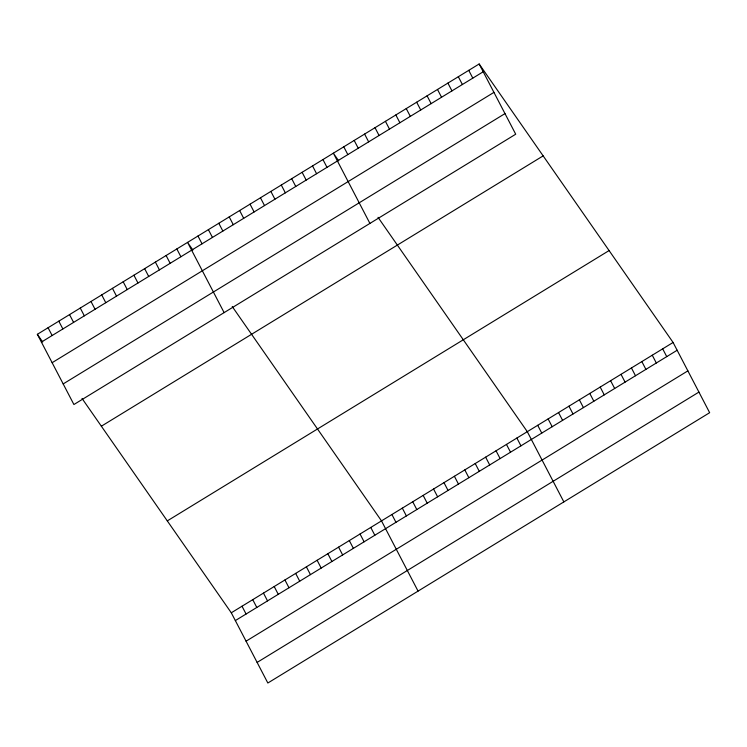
<?xml version="1.0" encoding="UTF-8"?>
<svg xmlns="http://www.w3.org/2000/svg" width="747" height="747" viewBox="0 0 747 747"><rect width="100%" height="100%" fill="white"/><g stroke="black" fill="none" stroke-linecap="round" stroke-linejoin="round"><path stroke-width="1.12" d="M479.154 63.981L515.71 134.208L73.906 404.529L37.35 334.301L479.154 63.981L673.094 342.471L709.65 412.699L267.846 683.019L231.29 612.792L82.021 398.44M41.402 342.098L483.206 71.768M52.131 362.697L493.935 92.376M63.178 383.93L504.991 113.6M101.349 426.21L543.153 155.88M167.291 520.892L609.094 250.562M231.29 612.792L673.094 342.471M235.342 620.589L677.146 350.259M246.071 641.187L687.875 370.867M257.117 662.421L698.921 392.091M338.69 160.848L333.358 153.182L369.914 223.409M378.029 217.33L527.298 431.673L563.854 501.9M192.894 250.049L187.562 242.392L224.119 312.62M232.233 306.531L381.502 520.883L418.059 591.11M37.35 334.301L42.682 341.967M662.682 348.84L666.735 356.627M652.262 355.217L656.324 363.005M641.85 361.585L645.903 369.373M631.439 367.954L635.492 375.75M468.743 70.349L472.795 78.136M621.018 374.331L625.08 382.119M458.331 76.726L462.384 84.514M610.607 380.699L614.66 388.487M447.911 83.094L451.963 90.882M600.196 387.077L604.248 394.864M437.499 89.463L441.552 97.259M589.785 393.445L593.837 401.232M427.088 95.84L431.14 103.628M579.364 399.813L583.426 407.61M416.667 102.208L420.729 109.996M568.953 406.191L573.005 413.978M406.256 108.586L410.308 116.373M558.541 412.559L562.594 420.346M395.845 114.954L399.897 122.741M548.121 418.936L552.182 426.724M385.433 121.322L389.486 129.119M537.709 425.304L541.762 433.092M375.013 127.7L379.065 135.487M364.601 134.068L368.654 141.855M516.887 438.05L520.939 445.838M354.19 140.445L358.243 148.233M506.466 444.418L510.528 452.206M343.769 146.814L347.831 154.601M496.055 450.796L500.107 458.583M485.643 457.164L489.696 464.951M322.947 159.559L326.999 167.347M475.223 463.532L479.285 471.329M312.535 165.927L316.588 173.715M464.811 469.91L468.864 477.697M302.115 172.305L306.177 180.092M454.4 476.278L458.453 484.065M291.703 178.673L295.756 186.461M443.989 482.655L448.041 490.443M281.292 185.041L285.345 192.838M433.568 489.024L437.63 496.811M270.872 191.419L274.933 199.206M423.157 495.401L427.209 503.189M260.46 197.787L264.513 205.574M412.746 501.769L416.798 509.557M250.049 204.164L254.101 211.952M402.325 508.137L406.387 515.934M239.638 210.533L243.69 218.32M391.914 514.515L395.966 522.302M229.217 216.91L233.279 224.698M218.806 223.278L222.858 231.066M370.773 527.447L374.826 535.235M208.394 229.646L212.447 237.434M360.045 534.012L364.097 541.808M197.974 236.024L202.035 243.811M349.316 540.576L353.368 548.373M338.587 547.149L342.64 554.937M176.834 248.956L180.886 256.744M327.849 553.714L331.911 561.501M166.105 255.521L170.157 263.308M317.12 560.278L321.182 568.065M155.376 262.085L159.428 269.882M306.391 566.842L310.453 574.63M144.647 268.649L148.7 276.446M295.663 573.407L299.715 581.194M133.918 275.223L137.971 283.01M284.934 579.971L288.986 587.758M123.19 281.787L127.242 289.575M274.205 586.535L278.257 594.323M112.461 288.351L116.513 296.139M263.476 593.099L267.529 600.887M101.723 294.916L105.785 302.703M252.747 599.664L256.8 607.451M90.994 301.48L95.056 309.267M242.019 606.228L246.071 614.015M80.265 308.044L84.327 315.832M69.536 314.608L73.589 322.396M58.808 321.173L62.86 328.96M48.079 327.737L52.131 335.524"/></g></svg>
